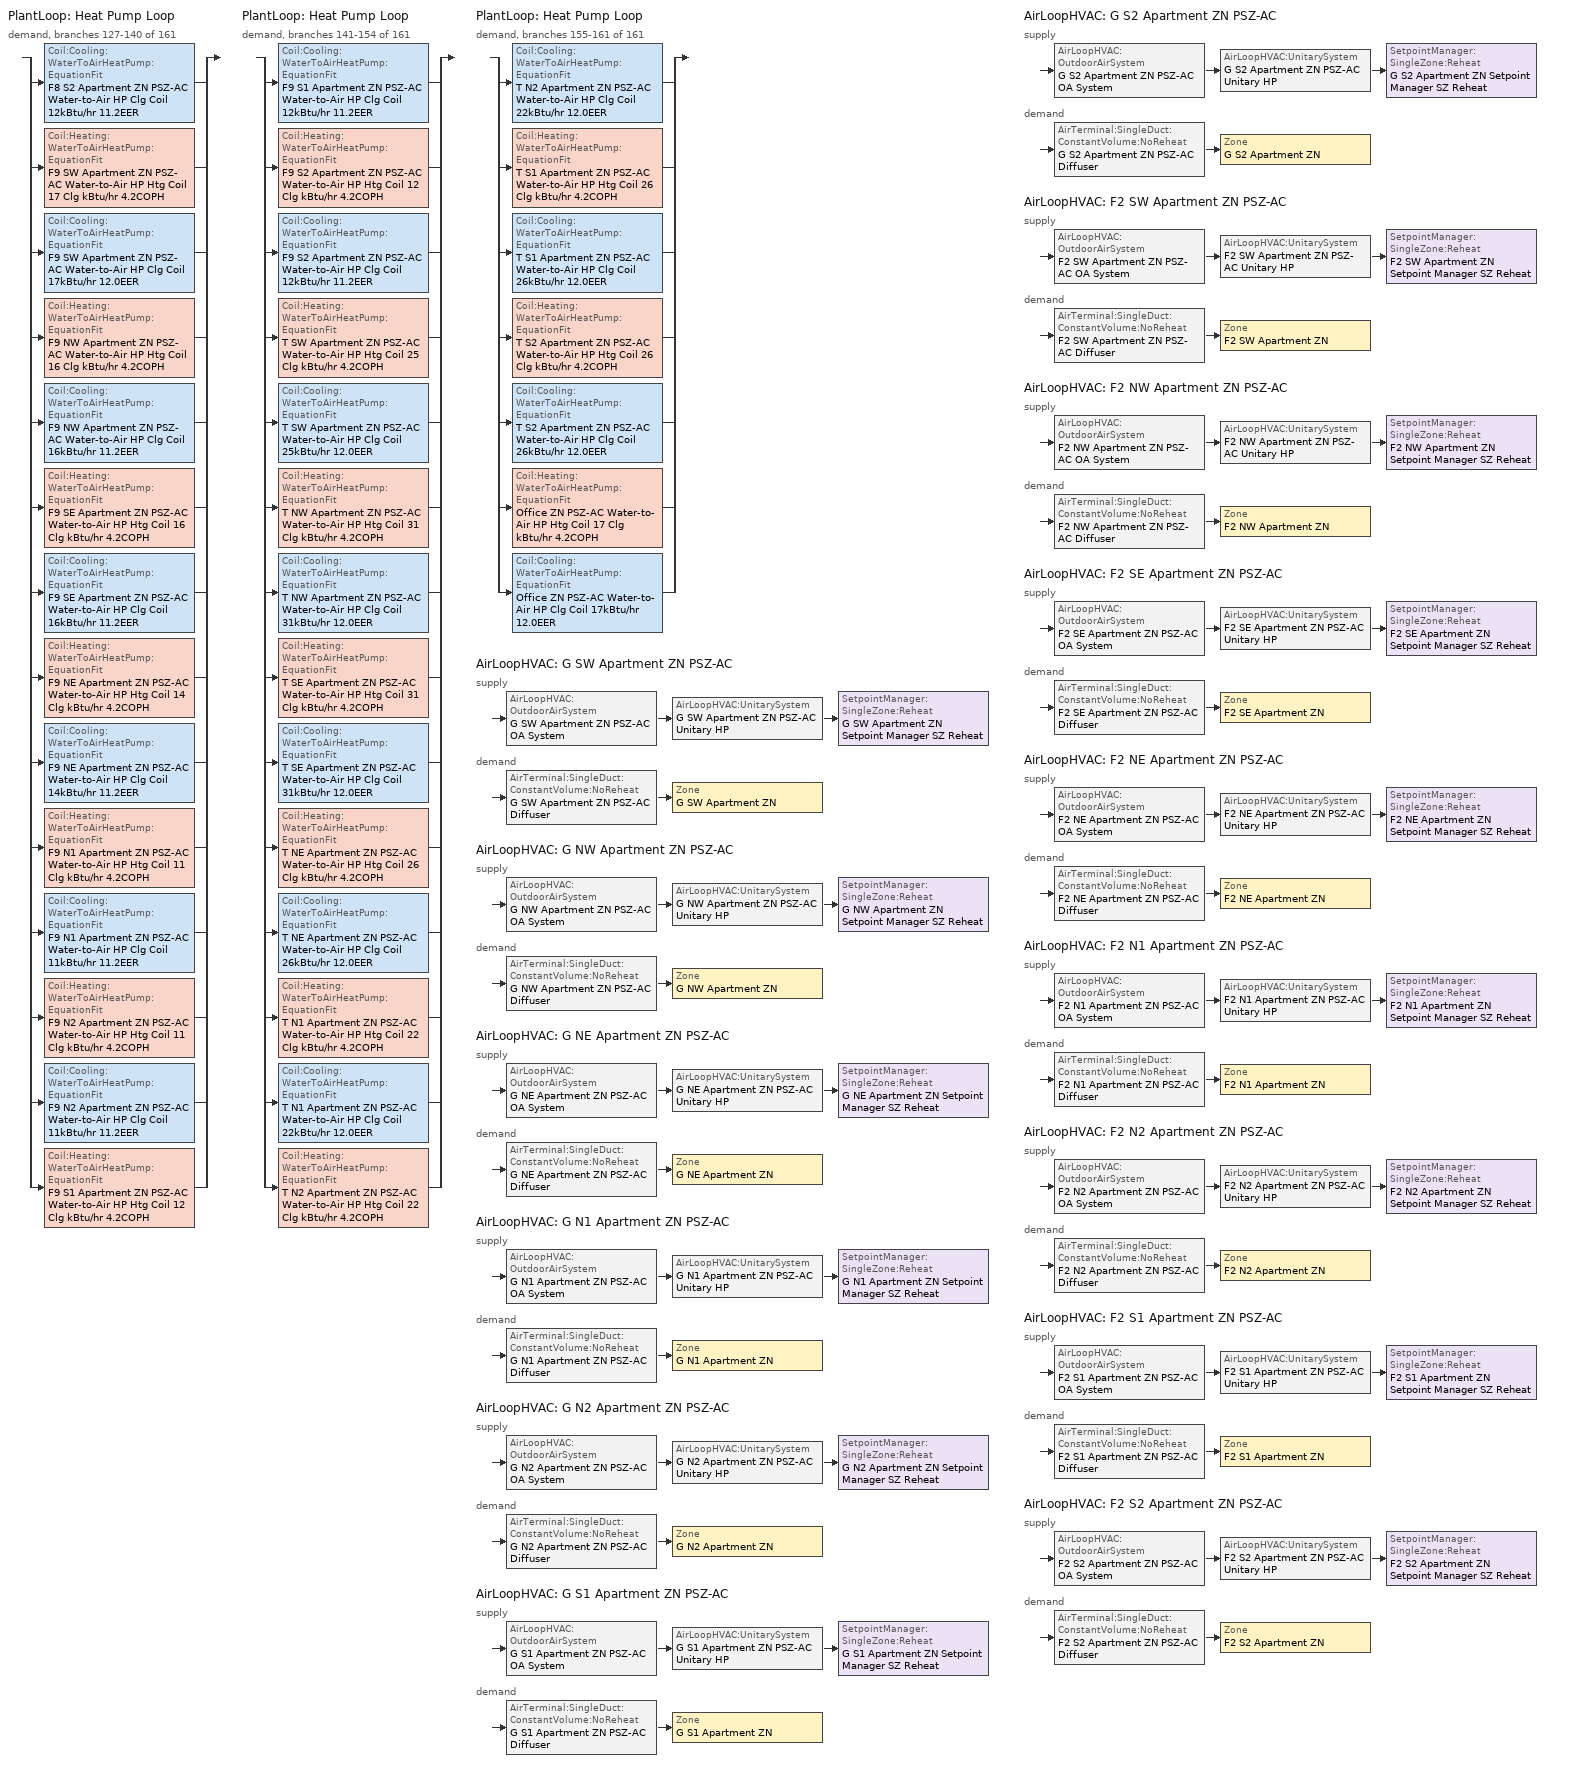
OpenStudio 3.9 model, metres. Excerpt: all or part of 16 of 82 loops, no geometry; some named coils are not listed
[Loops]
PlantLoop 'Heat Pump Loop'
 demand, branches 127-140 of 161: split
  | Coil:Cooling:WaterToAirHeatPump:EquationFit 'F8 S2 Apartment ZN PSZ-AC Water-to-Air HP Clg Coil 12kBtu/hr 11.2EER'
  | Coil:Heating:WaterToAirHeatPump:EquationFit 'F9 SW Apartment ZN PSZ-AC Water-to-Air HP Htg Coil 17 Clg kBtu/hr 4.2COPH'
  | Coil:Cooling:WaterToAirHeatPump:EquationFit 'F9 SW Apartment ZN PSZ-AC Water-to-Air HP Clg Coil 17kBtu/hr 12.0EER'
  | Coil:Heating:WaterToAirHeatPump:EquationFit 'F9 NW Apartment ZN PSZ-AC Water-to-Air HP Htg Coil 16 Clg kBtu/hr 4.2COPH'
  | Coil:Cooling:WaterToAirHeatPump:EquationFit 'F9 NW Apartment ZN PSZ-AC Water-to-Air HP Clg Coil 16kBtu/hr 11.2EER'
  | Coil:Heating:WaterToAirHeatPump:EquationFit 'F9 SE Apartment ZN PSZ-AC Water-to-Air HP Htg Coil 16 Clg kBtu/hr 4.2COPH'
  | Coil:Cooling:WaterToAirHeatPump:EquationFit 'F9 SE Apartment ZN PSZ-AC Water-to-Air HP Clg Coil 16kBtu/hr 11.2EER'
  | Coil:Heating:WaterToAirHeatPump:EquationFit 'F9 NE Apartment ZN PSZ-AC Water-to-Air HP Htg Coil 14 Clg kBtu/hr 4.2COPH'
  | Coil:Cooling:WaterToAirHeatPump:EquationFit 'F9 NE Apartment ZN PSZ-AC Water-to-Air HP Clg Coil 14kBtu/hr 11.2EER'
  | Coil:Heating:WaterToAirHeatPump:EquationFit 'F9 N1 Apartment ZN PSZ-AC Water-to-Air HP Htg Coil 11 Clg kBtu/hr 4.2COPH'
  | Coil:Cooling:WaterToAirHeatPump:EquationFit 'F9 N1 Apartment ZN PSZ-AC Water-to-Air HP Clg Coil 11kBtu/hr 11.2EER'
  | Coil:Heating:WaterToAirHeatPump:EquationFit 'F9 N2 Apartment ZN PSZ-AC Water-to-Air HP Htg Coil 11 Clg kBtu/hr 4.2COPH'
  | Coil:Cooling:WaterToAirHeatPump:EquationFit 'F9 N2 Apartment ZN PSZ-AC Water-to-Air HP Clg Coil 11kBtu/hr 11.2EER'
  | Coil:Heating:WaterToAirHeatPump:EquationFit 'F9 S1 Apartment ZN PSZ-AC Water-to-Air HP Htg Coil 12 Clg kBtu/hr 4.2COPH'
PlantLoop 'Heat Pump Loop'
 demand, branches 141-154 of 161: split
  | Coil:Cooling:WaterToAirHeatPump:EquationFit 'F9 S1 Apartment ZN PSZ-AC Water-to-Air HP Clg Coil 12kBtu/hr 11.2EER'
  | Coil:Heating:WaterToAirHeatPump:EquationFit 'F9 S2 Apartment ZN PSZ-AC Water-to-Air HP Htg Coil 12 Clg kBtu/hr 4.2COPH'
  | Coil:Cooling:WaterToAirHeatPump:EquationFit 'F9 S2 Apartment ZN PSZ-AC Water-to-Air HP Clg Coil 12kBtu/hr 11.2EER'
  | Coil:Heating:WaterToAirHeatPump:EquationFit 'T SW Apartment ZN PSZ-AC Water-to-Air HP Htg Coil 25 Clg kBtu/hr 4.2COPH'
  | Coil:Cooling:WaterToAirHeatPump:EquationFit 'T SW Apartment ZN PSZ-AC Water-to-Air HP Clg Coil 25kBtu/hr 12.0EER'
  | Coil:Heating:WaterToAirHeatPump:EquationFit 'T NW Apartment ZN PSZ-AC Water-to-Air HP Htg Coil 31 Clg kBtu/hr 4.2COPH'
  | Coil:Cooling:WaterToAirHeatPump:EquationFit 'T NW Apartment ZN PSZ-AC Water-to-Air HP Clg Coil 31kBtu/hr 12.0EER'
  | Coil:Heating:WaterToAirHeatPump:EquationFit 'T SE Apartment ZN PSZ-AC Water-to-Air HP Htg Coil 31 Clg kBtu/hr 4.2COPH'
  | Coil:Cooling:WaterToAirHeatPump:EquationFit 'T SE Apartment ZN PSZ-AC Water-to-Air HP Clg Coil 31kBtu/hr 12.0EER'
  | Coil:Heating:WaterToAirHeatPump:EquationFit 'T NE Apartment ZN PSZ-AC Water-to-Air HP Htg Coil 26 Clg kBtu/hr 4.2COPH'
  | Coil:Cooling:WaterToAirHeatPump:EquationFit 'T NE Apartment ZN PSZ-AC Water-to-Air HP Clg Coil 26kBtu/hr 12.0EER'
  | Coil:Heating:WaterToAirHeatPump:EquationFit 'T N1 Apartment ZN PSZ-AC Water-to-Air HP Htg Coil 22 Clg kBtu/hr 4.2COPH'
  | Coil:Cooling:WaterToAirHeatPump:EquationFit 'T N1 Apartment ZN PSZ-AC Water-to-Air HP Clg Coil 22kBtu/hr 12.0EER'
  | Coil:Heating:WaterToAirHeatPump:EquationFit 'T N2 Apartment ZN PSZ-AC Water-to-Air HP Htg Coil 22 Clg kBtu/hr 4.2COPH'
PlantLoop 'Heat Pump Loop'
 demand, branches 155-161 of 161: split
  | Coil:Cooling:WaterToAirHeatPump:EquationFit 'T N2 Apartment ZN PSZ-AC Water-to-Air HP Clg Coil 22kBtu/hr 12.0EER'
  | Coil:Heating:WaterToAirHeatPump:EquationFit 'T S1 Apartment ZN PSZ-AC Water-to-Air HP Htg Coil 26 Clg kBtu/hr 4.2COPH'
  | Coil:Cooling:WaterToAirHeatPump:EquationFit 'T S1 Apartment ZN PSZ-AC Water-to-Air HP Clg Coil 26kBtu/hr 12.0EER'
  | Coil:Heating:WaterToAirHeatPump:EquationFit 'T S2 Apartment ZN PSZ-AC Water-to-Air HP Htg Coil 26 Clg kBtu/hr 4.2COPH'
  | Coil:Cooling:WaterToAirHeatPump:EquationFit 'T S2 Apartment ZN PSZ-AC Water-to-Air HP Clg Coil 26kBtu/hr 12.0EER'
  | Coil:Heating:WaterToAirHeatPump:EquationFit 'Office ZN PSZ-AC Water-to-Air HP Htg Coil 17 Clg kBtu/hr 4.2COPH'
  | Coil:Cooling:WaterToAirHeatPump:EquationFit 'Office ZN PSZ-AC Water-to-Air HP Clg Coil 17kBtu/hr 12.0EER'
AirLoopHVAC 'G SW Apartment ZN PSZ-AC'
 supply: AirLoopHVAC:OutdoorAirSystem 'G SW Apartment ZN PSZ-AC OA System' > AirLoopHVAC:UnitarySystem 'G SW Apartment ZN PSZ-AC Unitary HP' > SetpointManager:SingleZone:Reheat 'G SW Apartment ZN Setpoint Manager SZ Reheat'
 demand: AirTerminal:SingleDuct:ConstantVolume:NoReheat 'G SW Apartment ZN PSZ-AC Diffuser' > Zone 'G SW Apartment ZN'
AirLoopHVAC 'G NW Apartment ZN PSZ-AC'
 supply: AirLoopHVAC:OutdoorAirSystem 'G NW Apartment ZN PSZ-AC OA System' > AirLoopHVAC:UnitarySystem 'G NW Apartment ZN PSZ-AC Unitary HP' > SetpointManager:SingleZone:Reheat 'G NW Apartment ZN Setpoint Manager SZ Reheat'
 demand: AirTerminal:SingleDuct:ConstantVolume:NoReheat 'G NW Apartment ZN PSZ-AC Diffuser' > Zone 'G NW Apartment ZN'
AirLoopHVAC 'G NE Apartment ZN PSZ-AC'
 supply: AirLoopHVAC:OutdoorAirSystem 'G NE Apartment ZN PSZ-AC OA System' > AirLoopHVAC:UnitarySystem 'G NE Apartment ZN PSZ-AC Unitary HP' > SetpointManager:SingleZone:Reheat 'G NE Apartment ZN Setpoint Manager SZ Reheat'
 demand: AirTerminal:SingleDuct:ConstantVolume:NoReheat 'G NE Apartment ZN PSZ-AC Diffuser' > Zone 'G NE Apartment ZN'
AirLoopHVAC 'G N1 Apartment ZN PSZ-AC'
 supply: AirLoopHVAC:OutdoorAirSystem 'G N1 Apartment ZN PSZ-AC OA System' > AirLoopHVAC:UnitarySystem 'G N1 Apartment ZN PSZ-AC Unitary HP' > SetpointManager:SingleZone:Reheat 'G N1 Apartment ZN Setpoint Manager SZ Reheat'
 demand: AirTerminal:SingleDuct:ConstantVolume:NoReheat 'G N1 Apartment ZN PSZ-AC Diffuser' > Zone 'G N1 Apartment ZN'
AirLoopHVAC 'G N2 Apartment ZN PSZ-AC'
 supply: AirLoopHVAC:OutdoorAirSystem 'G N2 Apartment ZN PSZ-AC OA System' > AirLoopHVAC:UnitarySystem 'G N2 Apartment ZN PSZ-AC Unitary HP' > SetpointManager:SingleZone:Reheat 'G N2 Apartment ZN Setpoint Manager SZ Reheat'
 demand: AirTerminal:SingleDuct:ConstantVolume:NoReheat 'G N2 Apartment ZN PSZ-AC Diffuser' > Zone 'G N2 Apartment ZN'
AirLoopHVAC 'G S1 Apartment ZN PSZ-AC'
 supply: AirLoopHVAC:OutdoorAirSystem 'G S1 Apartment ZN PSZ-AC OA System' > AirLoopHVAC:UnitarySystem 'G S1 Apartment ZN PSZ-AC Unitary HP' > SetpointManager:SingleZone:Reheat 'G S1 Apartment ZN Setpoint Manager SZ Reheat'
 demand: AirTerminal:SingleDuct:ConstantVolume:NoReheat 'G S1 Apartment ZN PSZ-AC Diffuser' > Zone 'G S1 Apartment ZN'
AirLoopHVAC 'G S2 Apartment ZN PSZ-AC'
 supply: AirLoopHVAC:OutdoorAirSystem 'G S2 Apartment ZN PSZ-AC OA System' > AirLoopHVAC:UnitarySystem 'G S2 Apartment ZN PSZ-AC Unitary HP' > SetpointManager:SingleZone:Reheat 'G S2 Apartment ZN Setpoint Manager SZ Reheat'
 demand: AirTerminal:SingleDuct:ConstantVolume:NoReheat 'G S2 Apartment ZN PSZ-AC Diffuser' > Zone 'G S2 Apartment ZN'
AirLoopHVAC 'F2 SW Apartment ZN PSZ-AC'
 supply: AirLoopHVAC:OutdoorAirSystem 'F2 SW Apartment ZN PSZ-AC OA System' > AirLoopHVAC:UnitarySystem 'F2 SW Apartment ZN PSZ-AC Unitary HP' > SetpointManager:SingleZone:Reheat 'F2 SW Apartment ZN Setpoint Manager SZ Reheat'
 demand: AirTerminal:SingleDuct:ConstantVolume:NoReheat 'F2 SW Apartment ZN PSZ-AC Diffuser' > Zone 'F2 SW Apartment ZN'
AirLoopHVAC 'F2 NW Apartment ZN PSZ-AC'
 supply: AirLoopHVAC:OutdoorAirSystem 'F2 NW Apartment ZN PSZ-AC OA System' > AirLoopHVAC:UnitarySystem 'F2 NW Apartment ZN PSZ-AC Unitary HP' > SetpointManager:SingleZone:Reheat 'F2 NW Apartment ZN Setpoint Manager SZ Reheat'
 demand: AirTerminal:SingleDuct:ConstantVolume:NoReheat 'F2 NW Apartment ZN PSZ-AC Diffuser' > Zone 'F2 NW Apartment ZN'
AirLoopHVAC 'F2 SE Apartment ZN PSZ-AC'
 supply: AirLoopHVAC:OutdoorAirSystem 'F2 SE Apartment ZN PSZ-AC OA System' > AirLoopHVAC:UnitarySystem 'F2 SE Apartment ZN PSZ-AC Unitary HP' > SetpointManager:SingleZone:Reheat 'F2 SE Apartment ZN Setpoint Manager SZ Reheat'
 demand: AirTerminal:SingleDuct:ConstantVolume:NoReheat 'F2 SE Apartment ZN PSZ-AC Diffuser' > Zone 'F2 SE Apartment ZN'
AirLoopHVAC 'F2 NE Apartment ZN PSZ-AC'
 supply: AirLoopHVAC:OutdoorAirSystem 'F2 NE Apartment ZN PSZ-AC OA System' > AirLoopHVAC:UnitarySystem 'F2 NE Apartment ZN PSZ-AC Unitary HP' > SetpointManager:SingleZone:Reheat 'F2 NE Apartment ZN Setpoint Manager SZ Reheat'
 demand: AirTerminal:SingleDuct:ConstantVolume:NoReheat 'F2 NE Apartment ZN PSZ-AC Diffuser' > Zone 'F2 NE Apartment ZN'
AirLoopHVAC 'F2 N1 Apartment ZN PSZ-AC'
 supply: AirLoopHVAC:OutdoorAirSystem 'F2 N1 Apartment ZN PSZ-AC OA System' > AirLoopHVAC:UnitarySystem 'F2 N1 Apartment ZN PSZ-AC Unitary HP' > SetpointManager:SingleZone:Reheat 'F2 N1 Apartment ZN Setpoint Manager SZ Reheat'
 demand: AirTerminal:SingleDuct:ConstantVolume:NoReheat 'F2 N1 Apartment ZN PSZ-AC Diffuser' > Zone 'F2 N1 Apartment ZN'
AirLoopHVAC 'F2 N2 Apartment ZN PSZ-AC'
 supply: AirLoopHVAC:OutdoorAirSystem 'F2 N2 Apartment ZN PSZ-AC OA System' > AirLoopHVAC:UnitarySystem 'F2 N2 Apartment ZN PSZ-AC Unitary HP' > SetpointManager:SingleZone:Reheat 'F2 N2 Apartment ZN Setpoint Manager SZ Reheat'
 demand: AirTerminal:SingleDuct:ConstantVolume:NoReheat 'F2 N2 Apartment ZN PSZ-AC Diffuser' > Zone 'F2 N2 Apartment ZN'
AirLoopHVAC 'F2 S1 Apartment ZN PSZ-AC'
 supply: AirLoopHVAC:OutdoorAirSystem 'F2 S1 Apartment ZN PSZ-AC OA System' > AirLoopHVAC:UnitarySystem 'F2 S1 Apartment ZN PSZ-AC Unitary HP' > SetpointManager:SingleZone:Reheat 'F2 S1 Apartment ZN Setpoint Manager SZ Reheat'
 demand: AirTerminal:SingleDuct:ConstantVolume:NoReheat 'F2 S1 Apartment ZN PSZ-AC Diffuser' > Zone 'F2 S1 Apartment ZN'
AirLoopHVAC 'F2 S2 Apartment ZN PSZ-AC'
 supply: AirLoopHVAC:OutdoorAirSystem 'F2 S2 Apartment ZN PSZ-AC OA System' > AirLoopHVAC:UnitarySystem 'F2 S2 Apartment ZN PSZ-AC Unitary HP' > SetpointManager:SingleZone:Reheat 'F2 S2 Apartment ZN Setpoint Manager SZ Reheat'
 demand: AirTerminal:SingleDuct:ConstantVolume:NoReheat 'F2 S2 Apartment ZN PSZ-AC Diffuser' > Zone 'F2 S2 Apartment ZN'
[Sizing:Zone] Zone Cooling Design Supply Air Temperature Input Method=SupplyAirTemperature; Zone Cooling Design Supply Air Temperature {C}=12.7778; Zone Cooling Design Supply Air Temperature Difference {deltaC}=11.11; Zone Heating Design Supply Air Temperature Input Method=SupplyAirTemperature; Zone Heating Design Supply Air Temperature {C}=50; Zone Heating Design Supply Air Temperature Difference {deltaC}=11.11; Zone Cooling Design Supply Air Humidity Ratio {kg-H2O/kg-air}=0.0085; Zone Heating Design Supply Air Humidity Ratio {kg-H2O/kg-air}=0.008; Cooling Design Air Flow Method=DesignDay; Heating Design Air Flow Method=DesignDay; Heating Maximum Air Flow Fraction=1; Account for Dedicated Outdoor Air System=No; Dedicated Outdoor Air System Control Strategy=NeutralSupplyAir; Dedicated Outdoor Air Low Setpoint Temperature for Design {C}=autosize; Dedicated Outdoor Air High Setpoint Temperature for Design {C}=autosize; Zone Load Sizing Method=Sensible Load Only No Latent Load; Zone Latent Cooling Design Supply Air Humidity Ratio Input Method=HumidityRatioDifference; Zone Cooling Design Supply Air Humidity Ratio Difference {kgWater/kgDryAir}=0.005; Zone Latent Heating Design Supply Air Humidity Ratio Input Method=HumidityRatioDifference; Zone Humidification Design Supply Air Humidity Ratio Difference {kgWater/kgDryAir}=0.005; Sizing Option=Coincident
F2 N1 Apartment ZN; F2 N2 Apartment ZN; F2 NE Apartment ZN; F2 NW Apartment ZN; F2 S1 Apartment ZN; F2 S2 Apartment ZN; F2 SE Apartment ZN; F2 SW Apartment ZN; G N1 Apartment ZN; G N2 Apartment ZN; G NE Apartment ZN; G NW Apartment ZN; G S1 Apartment ZN; G S2 Apartment ZN; G SW Apartment ZN
[Zone equipment]
F2 N1 Apartment ZN: F2 N1 Apartment ZN PSZ-AC Diffuser, F2 N1 Apartment ZN Unit Ventilator
F2 N2 Apartment ZN: F2 N2 Apartment ZN PSZ-AC Diffuser, F2 N2 Apartment ZN Unit Ventilator
F2 NE Apartment ZN: F2 NE Apartment ZN PSZ-AC Diffuser, F2 NE Apartment ZN Unit Ventilator
F2 NW Apartment ZN: F2 NW Apartment ZN PSZ-AC Diffuser, F2 NW Apartment ZN Unit Ventilator
F2 S1 Apartment ZN: F2 S1 Apartment ZN PSZ-AC Diffuser, F2 S1 Apartment ZN Unit Ventilator
F2 S2 Apartment ZN: F2 S2 Apartment ZN PSZ-AC Diffuser, F2 S2 Apartment ZN Unit Ventilator
F2 SE Apartment ZN: F2 SE Apartment ZN PSZ-AC Diffuser, F2 SE Apartment ZN Unit Ventilator
F2 SW Apartment ZN: F2 SW Apartment ZN PSZ-AC Diffuser, F2 SW Apartment ZN Unit Ventilator
G N1 Apartment ZN: G N1 Apartment ZN PSZ-AC Diffuser, G N1 Apartment ZN Unit Ventilator
G N2 Apartment ZN: G N2 Apartment ZN PSZ-AC Diffuser, G N2 Apartment ZN Unit Ventilator
G NE Apartment ZN: G NE Apartment ZN PSZ-AC Diffuser, G NE Apartment ZN Unit Ventilator
G NW Apartment ZN: G NW Apartment ZN PSZ-AC Diffuser, G NW Apartment ZN Unit Ventilator
G S1 Apartment ZN: G S1 Apartment ZN PSZ-AC Diffuser, G S1 Apartment ZN Unit Ventilator
G S2 Apartment ZN: G S2 Apartment ZN PSZ-AC Diffuser, G S2 Apartment ZN Unit Ventilator
G SW Apartment ZN: G SW Apartment ZN PSZ-AC Diffuser, G SW Apartment ZN Unit Ventilator
[AirLoopHVAC] Availability Schedule=Always On; Design Supply Air Flow Rate {m3/s}=autosize; Design Return Air Flow Fraction of Supply Air Flow=1
G SW Apartment ZN PSZ-AC; G NW Apartment ZN PSZ-AC; G NE Apartment ZN PSZ-AC; G N1 Apartment ZN PSZ-AC; G N2 Apartment ZN PSZ-AC; G S1 Apartment ZN PSZ-AC; G S2 Apartment ZN PSZ-AC; F2 SW Apartment ZN PSZ-AC; F2 NW Apartment ZN PSZ-AC; F2 SE Apartment ZN PSZ-AC; F2 NE Apartment ZN PSZ-AC; F2 N1 Apartment ZN PSZ-AC; F2 N2 Apartment ZN PSZ-AC; F2 S1 Apartment ZN PSZ-AC; F2 S2 Apartment ZN PSZ-AC
[Sizing:System] Type of Load to Size On=Sensible; Design Outdoor Air Flow Rate {m3/s}=Autosize; Central Heating Maximum System Air Flow Ratio=1; Preheat Design Temperature {C}=7.22222; Preheat Design Humidity Ratio {kg-H2O/kg-Air}=0.008; Precool Design Temperature {C}=12.7778; Precool Design Humidity Ratio {kg-H2O/kg-Air}=0.008; Central Cooling Design Supply Air Temperature {C}=12.7778; Central Heating Design Supply Air Temperature {C}=50; Sizing Option=Coincident; 100% Outdoor Air in Cooling=No; 100% Outdoor Air in Heating=No; Central Cooling Design Supply Air Humidity Ratio {kg-H2O/kg-Air}=0.0085; Central Heating Design Supply Air Humidity Ratio {kg-H2O/kg-Air}=0.008; Cooling Design Air Flow Method=DesignDay; Heating Design Air Flow Method=DesignDay; System Outdoor Air Method=ZoneSum; Zone Maximum Outdoor Air Fraction=1; Cooling Supply Air Flow Rate Per Floor Area {m3/s-m2}=0.00996765; Cooling Fraction of Autosized Cooling Supply Air Flow Rate=1; Cooling Supply Air Flow Rate Per Unit Cooling Capacity {m3/s-W}=3.94755e-05; Heating Supply Air Flow Rate Per Floor Area {m3/s-m2}=0.00996765; Heating Fraction of Autosized Heating Supply Air Flow Rate=1; Heating Fraction of Autosized Cooling Supply Air Flow Rate=1; Heating Supply Air Flow Rate Per Unit Heating Capacity {m3/s-W}=3.15882e-05; Cooling Design Capacity Method=CoolingDesignCapacity; Cooling Design Capacity {W}=autosize; Cooling Design Capacity Per Floor Area {W/m2}=234.7; Fraction of Autosized Cooling Design Capacity=1; Heating Design Capacity Method=HeatingDesignCapacity; Heating Design Capacity {W}=autosize; Heating Design Capacity Per Floor Area {W/m2}=157; Fraction of Autosized Heating Design Capacity=1; Central Cooling Capacity Control Method=OnOff; Occupant Diversity=autosize
G SW Apartment ZN PSZ-AC; G NW Apartment ZN PSZ-AC; G NE Apartment ZN PSZ-AC; G N1 Apartment ZN PSZ-AC; G N2 Apartment ZN PSZ-AC; G S1 Apartment ZN PSZ-AC; G S2 Apartment ZN PSZ-AC; F2 SW Apartment ZN PSZ-AC; F2 NW Apartment ZN PSZ-AC; F2 SE Apartment ZN PSZ-AC; F2 NE Apartment ZN PSZ-AC; F2 N1 Apartment ZN PSZ-AC; F2 N2 Apartment ZN PSZ-AC; F2 S1 Apartment ZN PSZ-AC; F2 S2 Apartment ZN PSZ-AC
[SetpointManager:SingleZone:Reheat] Minimum Supply Air Temperature {C}=12.7778; Maximum Supply Air Temperature {C}=50
Name | Control Zone | Setpoint Node or NodeList
G SW Apartment ZN Setpoint Manager SZ Reheat | G SW Apartment ZN | G SW Apartment ZN PSZ-AC Supply Outlet Node
G NW Apartment ZN Setpoint Manager SZ Reheat | G NW Apartment ZN | G NW Apartment ZN PSZ-AC Supply Outlet Node
G NE Apartment ZN Setpoint Manager SZ Reheat | G NE Apartment ZN | G NE Apartment ZN PSZ-AC Supply Outlet Node
G N1 Apartment ZN Setpoint Manager SZ Reheat | G N1 Apartment ZN | G N1 Apartment ZN PSZ-AC Supply Outlet Node
G N2 Apartment ZN Setpoint Manager SZ Reheat | G N2 Apartment ZN | G N2 Apartment ZN PSZ-AC Supply Outlet Node
G S1 Apartment ZN Setpoint Manager SZ Reheat | G S1 Apartment ZN | G S1 Apartment ZN PSZ-AC Supply Outlet Node
G S2 Apartment ZN Setpoint Manager SZ Reheat | G S2 Apartment ZN | G S2 Apartment ZN PSZ-AC Supply Outlet Node
F2 SW Apartment ZN Setpoint Manager SZ Reheat | F2 SW Apartment ZN | F2 SW Apartment ZN PSZ-AC Supply Outlet Node
F2 NW Apartment ZN Setpoint Manager SZ Reheat | F2 NW Apartment ZN | F2 NW Apartment ZN PSZ-AC Supply Outlet Node
F2 SE Apartment ZN Setpoint Manager SZ Reheat | F2 SE Apartment ZN | F2 SE Apartment ZN PSZ-AC Supply Outlet Node
F2 NE Apartment ZN Setpoint Manager SZ Reheat | F2 NE Apartment ZN | F2 NE Apartment ZN PSZ-AC Supply Outlet Node
F2 N1 Apartment ZN Setpoint Manager SZ Reheat | F2 N1 Apartment ZN | F2 N1 Apartment ZN PSZ-AC Supply Outlet Node
F2 N2 Apartment ZN Setpoint Manager SZ Reheat | F2 N2 Apartment ZN | F2 N2 Apartment ZN PSZ-AC Supply Outlet Node
F2 S1 Apartment ZN Setpoint Manager SZ Reheat | F2 S1 Apartment ZN | F2 S1 Apartment ZN PSZ-AC Supply Outlet Node
F2 S2 Apartment ZN Setpoint Manager SZ Reheat | F2 S2 Apartment ZN | F2 S2 Apartment ZN PSZ-AC Supply Outlet Node
[Coil:Heating:WaterToAirHeatPump:EquationFit] Rated Heating Coefficient of Performance {W/W}=4.2; Rated Entering Water Temperature {C}=20; Rated Entering Air Dry-Bulb Temperature {C}=20; Ratio of Rated Heating Capacity to Rated Cooling Capacity=1; Heating Capacity Curve=Water to Air Heat Pump Heating Capacity Curve; Heating Power Consumption Curve=Water to Air Heat Pump Heating Power Consumption Curve; Part Load Fraction Correlation Curve=Water to Air Heat Pump Part Load Fraction Correlation Curve
F9 SW Apartment ZN PSZ-AC Water-to-Air HP Htg Coil 17 Clg kBtu/hr 4.2COPH; F9 NW Apartment ZN PSZ-AC Water-to-Air HP Htg Coil 16 Clg kBtu/hr 4.2COPH; F9 SE Apartment ZN PSZ-AC Water-to-Air HP Htg Coil 16 Clg kBtu/hr 4.2COPH; F9 NE Apartment ZN PSZ-AC Water-to-Air HP Htg Coil 14 Clg kBtu/hr 4.2COPH; F9 N1 Apartment ZN PSZ-AC Water-to-Air HP Htg Coil 11 Clg kBtu/hr 4.2COPH; F9 N2 Apartment ZN PSZ-AC Water-to-Air HP Htg Coil 11 Clg kBtu/hr 4.2COPH; F9 S1 Apartment ZN PSZ-AC Water-to-Air HP Htg Coil 12 Clg kBtu/hr 4.2COPH; F9 S2 Apartment ZN PSZ-AC Water-to-Air HP Htg Coil 12 Clg kBtu/hr 4.2COPH; T SW Apartment ZN PSZ-AC Water-to-Air HP Htg Coil 25 Clg kBtu/hr 4.2COPH; T NW Apartment ZN PSZ-AC Water-to-Air HP Htg Coil 31 Clg kBtu/hr 4.2COPH; T SE Apartment ZN PSZ-AC Water-to-Air HP Htg Coil 31 Clg kBtu/hr 4.2COPH; T NE Apartment ZN PSZ-AC Water-to-Air HP Htg Coil 26 Clg kBtu/hr 4.2COPH; T N1 Apartment ZN PSZ-AC Water-to-Air HP Htg Coil 22 Clg kBtu/hr 4.2COPH; T N2 Apartment ZN PSZ-AC Water-to-Air HP Htg Coil 22 Clg kBtu/hr 4.2COPH; T S1 Apartment ZN PSZ-AC Water-to-Air HP Htg Coil 26 Clg kBtu/hr 4.2COPH; T S2 Apartment ZN PSZ-AC Water-to-Air HP Htg Coil 26 Clg kBtu/hr 4.2COPH; Office ZN PSZ-AC Water-to-Air HP Htg Coil 17 Clg kBtu/hr 4.2COPH
[Coil:Heating:Electric] Availability Schedule=Always On Discrete; Efficiency=1
G SW Apartment ZN PSZ-AC Electric Backup Htg Coil; G NW Apartment ZN PSZ-AC Electric Backup Htg Coil; G NE Apartment ZN PSZ-AC Electric Backup Htg Coil; G N1 Apartment ZN PSZ-AC Electric Backup Htg Coil; G N2 Apartment ZN PSZ-AC Electric Backup Htg Coil; G S1 Apartment ZN PSZ-AC Electric Backup Htg Coil; G S2 Apartment ZN PSZ-AC Electric Backup Htg Coil; F2 SW Apartment ZN PSZ-AC Electric Backup Htg Coil; F2 NW Apartment ZN PSZ-AC Electric Backup Htg Coil; F2 SE Apartment ZN PSZ-AC Electric Backup Htg Coil; F2 NE Apartment ZN PSZ-AC Electric Backup Htg Coil; F2 N1 Apartment ZN PSZ-AC Electric Backup Htg Coil; F2 N2 Apartment ZN PSZ-AC Electric Backup Htg Coil; F2 S1 Apartment ZN PSZ-AC Electric Backup Htg Coil; F2 S2 Apartment ZN PSZ-AC Electric Backup Htg Coil
[Coil:Cooling:WaterToAirHeatPump:EquationFit] Rated Entering Water Temperature {C}=30; Rated Entering Air Dry-Bulb Temperature {C}=27; Rated Entering Air Wet-Bulb Temperature {C}=19; Total Cooling Capacity Curve=Water to Air Heat Pump Total Cooling Capacity Curve; Sensible Cooling Capacity Curve=Water to Air Heat Pump Sensible Cooling Capacity Curve; Cooling Power Consumption Curve=Water to Air Heat Pump Cooling Power Consumption Curve; Part Load Fraction Correlation Curve=Water to Air Heat Pump Part Load Fraction Correlation Curve; Maximum Cycling Rate {cycles/hr}=2.5; Latent Capacity Time Constant {s}=60; Fan Delay Time {s}=60
Name | Rated Cooling Coefficient of Performance {W/W}
F8 S2 Apartment ZN PSZ-AC Water-to-Air HP Clg Coil 12kBtu/hr 11.2EER; F9 NW Apartment ZN PSZ-AC Water-to-Air HP Clg Coil 16kBtu/hr 11.2EER; F9 SE Apartment ZN PSZ-AC Water-to-Air HP Clg Coil 16kBtu/hr 11.2EER; F9 NE Apartment ZN PSZ-AC Water-to-Air HP Clg Coil 14kBtu/hr 11.2EER; F9 N1 Apartment ZN PSZ-AC Water-to-Air HP Clg Coil 11kBtu/hr 11.2EER; F9 N2 Apartment ZN PSZ-AC Water-to-Air HP Clg Coil 11kBtu/hr 11.2EER; F9 S1 Apartment ZN PSZ-AC Water-to-Air HP Clg Coil 12kBtu/hr 11.2EER; F9 S2 Apartment ZN PSZ-AC Water-to-Air HP Clg Coil 12kBtu/hr 11.2EER | 3.86636
F9 SW Apartment ZN PSZ-AC Water-to-Air HP Clg Coil 17kBtu/hr 12.0EER; T SW Apartment ZN PSZ-AC Water-to-Air HP Clg Coil 25kBtu/hr 12.0EER; T NW Apartment ZN PSZ-AC Water-to-Air HP Clg Coil 31kBtu/hr 12.0EER; T SE Apartment ZN PSZ-AC Water-to-Air HP Clg Coil 31kBtu/hr 12.0EER; T NE Apartment ZN PSZ-AC Water-to-Air HP Clg Coil 26kBtu/hr 12.0EER; T N1 Apartment ZN PSZ-AC Water-to-Air HP Clg Coil 22kBtu/hr 12.0EER; T N2 Apartment ZN PSZ-AC Water-to-Air HP Clg Coil 22kBtu/hr 12.0EER; T S1 Apartment ZN PSZ-AC Water-to-Air HP Clg Coil 26kBtu/hr 12.0EER; T S2 Apartment ZN PSZ-AC Water-to-Air HP Clg Coil 26kBtu/hr 12.0EER; Office ZN PSZ-AC Water-to-Air HP Clg Coil 17kBtu/hr 12.0EER | 4.13279
[Fan:OnOff] Availability Schedule=Always On Discrete; Fan Total Efficiency=0.53625; Maximum Flow Rate {m3/s}=autosize; Motor Efficiency=0.825; Motor In Airstream Fraction=1
Name | Pressure Rise {Pa} | Fan Power Ratio Function of Speed Ratio Curve | Fan Efficiency Ratio Function of Speed Ratio Curve
G SW Apartment ZN PSZ-AC Fan | 622.722 | Fan On Off Power Curve | Fan On Off Efficiency Curve
G NW Apartment ZN PSZ-AC Fan | 622.722 | Fan On Off Power Curve 1 | Fan On Off Efficiency Curve 1
G NE Apartment ZN PSZ-AC Fan | 622.722 | Fan On Off Power Curve 2 | Fan On Off Efficiency Curve 2
G N1 Apartment ZN PSZ-AC Fan | 622.722 | Fan On Off Power Curve 3 | Fan On Off Efficiency Curve 3
G N2 Apartment ZN PSZ-AC Fan | 622.722 | Fan On Off Power Curve 4 | Fan On Off Efficiency Curve 4
G S1 Apartment ZN PSZ-AC Fan | 622.722 | Fan On Off Power Curve 5 | Fan On Off Efficiency Curve 5
G S2 Apartment ZN PSZ-AC Fan | 622.722 | Fan On Off Power Curve 6 | Fan On Off Efficiency Curve 6
F2 SW Apartment ZN PSZ-AC Fan | 622.722 | Fan On Off Power Curve 7 | Fan On Off Efficiency Curve 7
F2 NW Apartment ZN PSZ-AC Fan | 622.722 | Fan On Off Power Curve 8 | Fan On Off Efficiency Curve 8
F2 SE Apartment ZN PSZ-AC Fan | 622.722 | Fan On Off Power Curve 9 | Fan On Off Efficiency Curve 9
F2 NE Apartment ZN PSZ-AC Fan | 622.722 | Fan On Off Power Curve 10 | Fan On Off Efficiency Curve 10
F2 N1 Apartment ZN PSZ-AC Fan | 622.722 | Fan On Off Power Curve 11 | Fan On Off Efficiency Curve 11
F2 N2 Apartment ZN PSZ-AC Fan | 622.722 | Fan On Off Power Curve 12 | Fan On Off Efficiency Curve 12
F2 S1 Apartment ZN PSZ-AC Fan | 622.722 | Fan On Off Power Curve 13 | Fan On Off Efficiency Curve 13
F2 S2 Apartment ZN PSZ-AC Fan | 622.722 | Fan On Off Power Curve 14 | Fan On Off Efficiency Curve 14
G NW Apartment ZN Ventilator Supply Fan | 233.6875 | Fan On Off Power Curve 100 | Fan On Off Efficiency Curve 100
F2 S1 Apartment ZN Ventilator Supply Fan | 233.6875 | Fan On Off Power Curve 107 | Fan On Off Efficiency Curve 107
G NE Apartment ZN Ventilator Supply Fan | 233.6875 | Fan On Off Power Curve 109 | Fan On Off Efficiency Curve 109
G N1 Apartment ZN Ventilator Supply Fan | 233.6875 | Fan On Off Power Curve 110 | Fan On Off Efficiency Curve 110
F2 N2 Apartment ZN Ventilator Supply Fan | 233.6875 | Fan On Off Power Curve 111 | Fan On Off Efficiency Curve 111
F2 SE Apartment ZN Ventilator Supply Fan | 233.6875 | Fan On Off Power Curve 112 | Fan On Off Efficiency Curve 112
G SW Apartment ZN Ventilator Supply Fan | 233.6875 | Fan On Off Power Curve 113 | Fan On Off Efficiency Curve 113
G N2 Apartment ZN Ventilator Supply Fan | 233.6875 | Fan On Off Power Curve 116 | Fan On Off Efficiency Curve 116
G S1 Apartment ZN Ventilator Supply Fan | 233.6875 | Fan On Off Power Curve 119 | Fan On Off Efficiency Curve 119
F2 SW Apartment ZN Ventilator Supply Fan | 233.6875 | Fan On Off Power Curve 120 | Fan On Off Efficiency Curve 120
F2 N1 Apartment ZN Ventilator Supply Fan | 233.6875 | Fan On Off Power Curve 126 | Fan On Off Efficiency Curve 126
F2 NE Apartment ZN Ventilator Supply Fan | 233.6875 | Fan On Off Power Curve 127 | Fan On Off Efficiency Curve 127
F2 NW Apartment ZN Ventilator Supply Fan | 233.6875 | Fan On Off Power Curve 143 | Fan On Off Efficiency Curve 143
G S2 Apartment ZN Ventilator Supply Fan | 233.6875 | Fan On Off Power Curve 146 | Fan On Off Efficiency Curve 146
F2 S2 Apartment ZN Ventilator Supply Fan | 233.6875 | Fan On Off Power Curve 154 | Fan On Off Efficiency Curve 154
[AirLoopHVAC:UnitarySystem] Control Type=Load; Dehumidification Control Type=None; Availability Schedule=Always On; Fan Placement=BlowThrough; Supply Air Fan Operating Mode Schedule=Always Off Discrete; DX Heating Coil Sizing Ratio=1; Use DOAS DX Cooling Coil=No; DOAS DX Cooling Coil Leaving Minimum Air Temperature {C}=2; Latent Load Control=SensibleOnlyLoadControl; Supply Air Flow Rate Method During Cooling Operation=SupplyAirFlowRate; Supply Air Flow Rate During Cooling Operation {m3/s}=Autosize; Supply Air Flow Rate Method During Heating Operation=SupplyAirFlowRate; Supply Air Flow Rate During Heating Operation {m3/s}=Autosize; Supply Air Flow Rate Method When No Cooling or Heating is Required=SupplyAirFlowRate; Supply Air Flow Rate When No Cooling or Heating is Required {m3/s}=Autosize; No Load Supply Air Flow Rate Control Set To Low Speed=Yes; Maximum Supply Air Temperature {C}=50; Maximum Outdoor Dry-Bulb Temperature for Supplemental Heater Operation {C}=4.44444; Ancilliary On-Cycle Electric Power {W}=0; Ancilliary Off-Cycle Electric Power {W}=0
Name | Controlling Zone or Thermostat Location | Supply Fan | Heating Coil | Cooling Coil | Supplemental Heating Coil
G SW Apartment ZN PSZ-AC Unitary HP | G SW Apartment ZN | G SW Apartment ZN PSZ-AC Fan | G SW Apartment ZN PSZ-AC Water-to-Air HP Htg Coil 14 Clg kBtu/hr 4.2COPH | G SW Apartment ZN PSZ-AC Water-to-Air HP Clg Coil 14kBtu/hr 11.2EER | G SW Apartment ZN PSZ-AC Electric Backup Htg Coil
G NW Apartment ZN PSZ-AC Unitary HP | G NW Apartment ZN | G NW Apartment ZN PSZ-AC Fan | G NW Apartment ZN PSZ-AC Water-to-Air HP Htg Coil 13 Clg kBtu/hr 4.2COPH | G NW Apartment ZN PSZ-AC Water-to-Air HP Clg Coil 13kBtu/hr 11.2EER | G NW Apartment ZN PSZ-AC Electric Backup Htg Coil
G NE Apartment ZN PSZ-AC Unitary HP | G NE Apartment ZN | G NE Apartment ZN PSZ-AC Fan | G NE Apartment ZN PSZ-AC Water-to-Air HP Htg Coil 15 Clg kBtu/hr 4.2COPH | G NE Apartment ZN PSZ-AC Water-to-Air HP Clg Coil 15kBtu/hr 11.2EER | G NE Apartment ZN PSZ-AC Electric Backup Htg Coil
G N1 Apartment ZN PSZ-AC Unitary HP | G N1 Apartment ZN | G N1 Apartment ZN PSZ-AC Fan | G N1 Apartment ZN PSZ-AC Water-to-Air HP Htg Coil 12 Clg kBtu/hr 4.2COPH | G N1 Apartment ZN PSZ-AC Water-to-Air HP Clg Coil 12kBtu/hr 11.2EER | G N1 Apartment ZN PSZ-AC Electric Backup Htg Coil
G N2 Apartment ZN PSZ-AC Unitary HP | G N2 Apartment ZN | G N2 Apartment ZN PSZ-AC Fan | G N2 Apartment ZN PSZ-AC Water-to-Air HP Htg Coil 12 Clg kBtu/hr 4.2COPH | G N2 Apartment ZN PSZ-AC Water-to-Air HP Clg Coil 12kBtu/hr 11.2EER | G N2 Apartment ZN PSZ-AC Electric Backup Htg Coil
G S1 Apartment ZN PSZ-AC Unitary HP | G S1 Apartment ZN | G S1 Apartment ZN PSZ-AC Fan | G S1 Apartment ZN PSZ-AC Water-to-Air HP Htg Coil 10 Clg kBtu/hr 4.2COPH | G S1 Apartment ZN PSZ-AC Water-to-Air HP Clg Coil 10kBtu/hr 11.2EER | G S1 Apartment ZN PSZ-AC Electric Backup Htg Coil
G S2 Apartment ZN PSZ-AC Unitary HP | G S2 Apartment ZN | G S2 Apartment ZN PSZ-AC Fan | G S2 Apartment ZN PSZ-AC Water-to-Air HP Htg Coil 10 Clg kBtu/hr 4.2COPH | G S2 Apartment ZN PSZ-AC Water-to-Air HP Clg Coil 10kBtu/hr 11.2EER | G S2 Apartment ZN PSZ-AC Electric Backup Htg Coil
F2 SW Apartment ZN PSZ-AC Unitary HP | F2 SW Apartment ZN | F2 SW Apartment ZN PSZ-AC Fan | F2 SW Apartment ZN PSZ-AC Water-to-Air HP Htg Coil 16 Clg kBtu/hr 4.2COPH | F2 SW Apartment ZN PSZ-AC Water-to-Air HP Clg Coil 16kBtu/hr 11.2EER | F2 SW Apartment ZN PSZ-AC Electric Backup Htg Coil
F2 NW Apartment ZN PSZ-AC Unitary HP | F2 NW Apartment ZN | F2 NW Apartment ZN PSZ-AC Fan | F2 NW Apartment ZN PSZ-AC Water-to-Air HP Htg Coil 16 Clg kBtu/hr 4.2COPH | F2 NW Apartment ZN PSZ-AC Water-to-Air HP Clg Coil 16kBtu/hr 11.2EER | F2 NW Apartment ZN PSZ-AC Electric Backup Htg Coil
F2 SE Apartment ZN PSZ-AC Unitary HP | F2 SE Apartment ZN | F2 SE Apartment ZN PSZ-AC Fan | F2 SE Apartment ZN PSZ-AC Water-to-Air HP Htg Coil 16 Clg kBtu/hr 4.2COPH | F2 SE Apartment ZN PSZ-AC Water-to-Air HP Clg Coil 16kBtu/hr 11.2EER | F2 SE Apartment ZN PSZ-AC Electric Backup Htg Coil
F2 NE Apartment ZN PSZ-AC Unitary HP | F2 NE Apartment ZN | F2 NE Apartment ZN PSZ-AC Fan | F2 NE Apartment ZN PSZ-AC Water-to-Air HP Htg Coil 13 Clg kBtu/hr 4.2COPH | F2 NE Apartment ZN PSZ-AC Water-to-Air HP Clg Coil 13kBtu/hr 11.2EER | F2 NE Apartment ZN PSZ-AC Electric Backup Htg Coil
F2 N1 Apartment ZN PSZ-AC Unitary HP | F2 N1 Apartment ZN | F2 N1 Apartment ZN PSZ-AC Fan | F2 N1 Apartment ZN PSZ-AC Water-to-Air HP Htg Coil 10 Clg kBtu/hr 4.2COPH | F2 N1 Apartment ZN PSZ-AC Water-to-Air HP Clg Coil 10kBtu/hr 11.2EER | F2 N1 Apartment ZN PSZ-AC Electric Backup Htg Coil
F2 N2 Apartment ZN PSZ-AC Unitary HP | F2 N2 Apartment ZN | F2 N2 Apartment ZN PSZ-AC Fan | F2 N2 Apartment ZN PSZ-AC Water-to-Air HP Htg Coil 10 Clg kBtu/hr 4.2COPH | F2 N2 Apartment ZN PSZ-AC Water-to-Air HP Clg Coil 10kBtu/hr 11.2EER | F2 N2 Apartment ZN PSZ-AC Electric Backup Htg Coil
F2 S1 Apartment ZN PSZ-AC Unitary HP | F2 S1 Apartment ZN | F2 S1 Apartment ZN PSZ-AC Fan | F2 S1 Apartment ZN PSZ-AC Water-to-Air HP Htg Coil 12 Clg kBtu/hr 4.2COPH | F2 S1 Apartment ZN PSZ-AC Water-to-Air HP Clg Coil 12kBtu/hr 11.2EER | F2 S1 Apartment ZN PSZ-AC Electric Backup Htg Coil
F2 S2 Apartment ZN PSZ-AC Unitary HP | F2 S2 Apartment ZN | F2 S2 Apartment ZN PSZ-AC Fan | F2 S2 Apartment ZN PSZ-AC Water-to-Air HP Htg Coil 12 Clg kBtu/hr 4.2COPH | F2 S2 Apartment ZN PSZ-AC Water-to-Air HP Clg Coil 12kBtu/hr 11.2EER | F2 S2 Apartment ZN PSZ-AC Electric Backup Htg Coil
[Controller:OutdoorAir] Minimum Outdoor Air Flow Rate {m3/s}=autosize; Maximum Outdoor Air Flow Rate {m3/s}=Autosize; Economizer Control Type=NoEconomizer; Economizer Control Action Type=ModulateFlow; Economizer Maximum Limit Dry-Bulb Temperature {C}=28; Economizer Maximum Limit Enthalpy {J/kg}=64000; Lockout Type=LockoutWithCompressor; Minimum Limit Type=FixedMinimum; Minimum Outdoor Air Schedule=Always Off Discrete; High Humidity Control=No; High Humidity Outdoor Air Flow Ratio=1; Control High Indoor Humidity Based on Outdoor Humidity Ratio=Yes; Heat Recovery Bypass Control Type=BypassWhenWithinEconomizerLimits; Economizer Operation Staging=InterlockedWithMechanicalCooling
Name | Controller Mechanical Ventilation
G SW Apartment ZN PSZ-AC OA System Controller | Controller Mechanical Ventilation 1
G NW Apartment ZN PSZ-AC OA System Controller | Controller Mechanical Ventilation 2
G NE Apartment ZN PSZ-AC OA System Controller | Controller Mechanical Ventilation 3
G N1 Apartment ZN PSZ-AC OA System Controller | Controller Mechanical Ventilation 4
G N2 Apartment ZN PSZ-AC OA System Controller | Controller Mechanical Ventilation 5
G S1 Apartment ZN PSZ-AC OA System Controller | Controller Mechanical Ventilation 6
G S2 Apartment ZN PSZ-AC OA System Controller | Controller Mechanical Ventilation 7
F2 SW Apartment ZN PSZ-AC OA System Controller | Controller Mechanical Ventilation 8
F2 NW Apartment ZN PSZ-AC OA System Controller | Controller Mechanical Ventilation 9
F2 SE Apartment ZN PSZ-AC OA System Controller | Controller Mechanical Ventilation 10
F2 NE Apartment ZN PSZ-AC OA System Controller | Controller Mechanical Ventilation 11
F2 N1 Apartment ZN PSZ-AC OA System Controller | Controller Mechanical Ventilation 12
F2 N2 Apartment ZN PSZ-AC OA System Controller | Controller Mechanical Ventilation 13
F2 S1 Apartment ZN PSZ-AC OA System Controller | Controller Mechanical Ventilation 14
F2 S2 Apartment ZN PSZ-AC OA System Controller | Controller Mechanical Ventilation 15
[Controller:MechanicalVentilation] Availability Schedule=Always On Discrete
Controller Mechanical Ventilation 1; Controller Mechanical Ventilation 2; Controller Mechanical Ventilation 3; Controller Mechanical Ventilation 4; Controller Mechanical Ventilation 5; Controller Mechanical Ventilation 6; Controller Mechanical Ventilation 7; Controller Mechanical Ventilation 8; Controller Mechanical Ventilation 9; Controller Mechanical Ventilation 10; Controller Mechanical Ventilation 11; Controller Mechanical Ventilation 12; Controller Mechanical Ventilation 13; Controller Mechanical Ventilation 14; Controller Mechanical Ventilation 15
[AirLoopHVAC:OutdoorAirSystem]
Name | Controller
G SW Apartment ZN PSZ-AC OA System | G SW Apartment ZN PSZ-AC OA System Controller
G NW Apartment ZN PSZ-AC OA System | G NW Apartment ZN PSZ-AC OA System Controller
G NE Apartment ZN PSZ-AC OA System | G NE Apartment ZN PSZ-AC OA System Controller
G N1 Apartment ZN PSZ-AC OA System | G N1 Apartment ZN PSZ-AC OA System Controller
G N2 Apartment ZN PSZ-AC OA System | G N2 Apartment ZN PSZ-AC OA System Controller
G S1 Apartment ZN PSZ-AC OA System | G S1 Apartment ZN PSZ-AC OA System Controller
G S2 Apartment ZN PSZ-AC OA System | G S2 Apartment ZN PSZ-AC OA System Controller
F2 SW Apartment ZN PSZ-AC OA System | F2 SW Apartment ZN PSZ-AC OA System Controller
F2 NW Apartment ZN PSZ-AC OA System | F2 NW Apartment ZN PSZ-AC OA System Controller
F2 SE Apartment ZN PSZ-AC OA System | F2 SE Apartment ZN PSZ-AC OA System Controller
F2 NE Apartment ZN PSZ-AC OA System | F2 NE Apartment ZN PSZ-AC OA System Controller
F2 N1 Apartment ZN PSZ-AC OA System | F2 N1 Apartment ZN PSZ-AC OA System Controller
F2 N2 Apartment ZN PSZ-AC OA System | F2 N2 Apartment ZN PSZ-AC OA System Controller
F2 S1 Apartment ZN PSZ-AC OA System | F2 S1 Apartment ZN PSZ-AC OA System Controller
F2 S2 Apartment ZN PSZ-AC OA System | F2 S2 Apartment ZN PSZ-AC OA System Controller
[AirTerminal:SingleDuct:ConstantVolume:NoReheat] Availability Schedule=Always On Discrete; Maximum Air Flow Rate {m3/s}=AutoSize
G SW Apartment ZN PSZ-AC Diffuser; G NW Apartment ZN PSZ-AC Diffuser; G NE Apartment ZN PSZ-AC Diffuser; G N1 Apartment ZN PSZ-AC Diffuser; G N2 Apartment ZN PSZ-AC Diffuser; G S1 Apartment ZN PSZ-AC Diffuser; G S2 Apartment ZN PSZ-AC Diffuser; F2 SW Apartment ZN PSZ-AC Diffuser; F2 NW Apartment ZN PSZ-AC Diffuser; F2 SE Apartment ZN PSZ-AC Diffuser; F2 NE Apartment ZN PSZ-AC Diffuser; F2 N1 Apartment ZN PSZ-AC Diffuser; F2 N2 Apartment ZN PSZ-AC Diffuser; F2 S1 Apartment ZN PSZ-AC Diffuser; F2 S2 Apartment ZN PSZ-AC Diffuser
[ZoneHVAC:UnitVentilator] Availability Schedule=Always On Discrete; Maximum Supply Air Flow Rate {m3/s}=0.000294102; Outdoor Air Control Type=VariablePercent; Minimum Outdoor Air Flow Rate {m3/s}=autosize; Minimum Outdoor Air Schedule=Always Off Discrete; Maximum Outdoor Air Flow Rate {m3/s}=autosize; Maximum Outdoor Air Fraction or Temperature Schedule=Always On Discrete; Heating Convergence Tolerance=0.001; Cooling Convergence Tolerance=0.001
Name | Supply Air Fan
G NW Apartment ZN Unit Ventilator | G NW Apartment ZN Ventilator Supply Fan
F2 S1 Apartment ZN Unit Ventilator | F2 S1 Apartment ZN Ventilator Supply Fan
G NE Apartment ZN Unit Ventilator | G NE Apartment ZN Ventilator Supply Fan
G N1 Apartment ZN Unit Ventilator | G N1 Apartment ZN Ventilator Supply Fan
F2 N2 Apartment ZN Unit Ventilator | F2 N2 Apartment ZN Ventilator Supply Fan
F2 SE Apartment ZN Unit Ventilator | F2 SE Apartment ZN Ventilator Supply Fan
G SW Apartment ZN Unit Ventilator | G SW Apartment ZN Ventilator Supply Fan
G N2 Apartment ZN Unit Ventilator | G N2 Apartment ZN Ventilator Supply Fan
G S1 Apartment ZN Unit Ventilator | G S1 Apartment ZN Ventilator Supply Fan
F2 SW Apartment ZN Unit Ventilator | F2 SW Apartment ZN Ventilator Supply Fan
F2 N1 Apartment ZN Unit Ventilator | F2 N1 Apartment ZN Ventilator Supply Fan
F2 NE Apartment ZN Unit Ventilator | F2 NE Apartment ZN Ventilator Supply Fan
F2 NW Apartment ZN Unit Ventilator | F2 NW Apartment ZN Ventilator Supply Fan
G S2 Apartment ZN Unit Ventilator | G S2 Apartment ZN Ventilator Supply Fan
F2 S2 Apartment ZN Unit Ventilator | F2 S2 Apartment ZN Ventilator Supply Fan
[Schedule:Constant]
Name | Value
Always On Discrete | 1
Always Off Discrete | 0
[Schedule:Ruleset]
Always On: Default Day Schedule=Always On Default
[Schedule:Day]
Always On Default: No, 24, 0, 1
[Curve:QuadLinear] Minimum Value of w {BasedOnField A2}=-100; Maximum Value of w {BasedOnField A2}=100; Minimum Value of x {BasedOnField A3}=-100; Maximum Value of x {BasedOnField A3}=100; Minimum Value of y {BasedOnField A4}=0; Maximum Value of y {BasedOnField A4}=100; Minimum Value of z {BasedOnField A5}=0; Maximum Value of z {BasedOnField A5}=100
Name | Coefficient1 Constant | Coefficient2 w | Coefficient3 x | Coefficient4 y | Coefficient5 z
Water to Air Heat Pump Heating Capacity Curve | 0.237847 | -3.35824 | 3.8064 | 0.1792 | 0.128607
Water to Air Heat Pump Heating Power Consumption Curve | -3.79176 | 3.38799 | 1.50226 | -0.177654 | -0.10308
Water to Air Heat Pump Total Cooling Capacity Curve | -4.30267 | 7.18537 | -2.23947 | 0.139996 | 0.10266
Water to Air Heat Pump Cooling Power Consumption Curve | -5.67776 | 0.438988 | 5.84528 | 0.141606 | -0.168728
[Curve:Linear]
Water to Air Heat Pump Part Load Fraction Correlation Curve: Coefficient1 Constant=0.833746; Coefficient2 x=0.166254; Minimum Value of x=0; Maximum Value of x=1; Minimum Curve Output=0; Maximum Curve Output=1
[Curve:QuintLinear]
Water to Air Heat Pump Sensible Cooling Capacity Curve: Coefficient1 Constant=6.00194; Coefficient2 v=22.6301; Coefficient3 w=-26.7961; Coefficient4 x=-1.72375; Coefficient5 y=0.490645; Coefficient6 z=0.0693119; Minimum Value of v {BasedOnField A2}=-100; Maximum Value of v {BasedOnField A2}=100; Minimum Value of w {BasedOnField A2}=-100; Maximum Value of w {BasedOnField A2}=100; Minimum Value of x {BasedOnField A3}=-100; Maximum Value of x {BasedOnField A3}=100; Minimum Value of y {BasedOnField A4}=0; Maximum Value of y {BasedOnField A4}=100; Minimum Value of z {BasedOnField A5}=0; Maximum Value of z {BasedOnField A5}=100
[Curve:Exponent] Coefficient1 Constant=1; Coefficient2 Constant=0; Coefficient3 Constant=0; Minimum Value of x=0; Maximum Value of x=1
Fan On Off Power Curve; Fan On Off Power Curve 1; Fan On Off Power Curve 2; Fan On Off Power Curve 3; Fan On Off Power Curve 4; Fan On Off Power Curve 5; Fan On Off Power Curve 6; Fan On Off Power Curve 7; Fan On Off Power Curve 8; Fan On Off Power Curve 9; Fan On Off Power Curve 10; Fan On Off Power Curve 11; Fan On Off Power Curve 12; Fan On Off Power Curve 13; Fan On Off Power Curve 14; Fan On Off Power Curve 100; Fan On Off Power Curve 107; Fan On Off Power Curve 109; Fan On Off Power Curve 110; Fan On Off Power Curve 111; Fan On Off Power Curve 112; Fan On Off Power Curve 113; Fan On Off Power Curve 116; Fan On Off Power Curve 119; Fan On Off Power Curve 120; Fan On Off Power Curve 126; Fan On Off Power Curve 127; Fan On Off Power Curve 143; Fan On Off Power Curve 146; Fan On Off Power Curve 154
[Curve:Cubic] Coefficient1 Constant=1; Coefficient2 x=0; Coefficient3 x**2=0; Coefficient4 x**3=0; Minimum Value of x=0; Maximum Value of x=1
Fan On Off Efficiency Curve; Fan On Off Efficiency Curve 1; Fan On Off Efficiency Curve 2; Fan On Off Efficiency Curve 3; Fan On Off Efficiency Curve 4; Fan On Off Efficiency Curve 5; Fan On Off Efficiency Curve 6; Fan On Off Efficiency Curve 7; Fan On Off Efficiency Curve 8; Fan On Off Efficiency Curve 9; Fan On Off Efficiency Curve 10; Fan On Off Efficiency Curve 11; Fan On Off Efficiency Curve 12; Fan On Off Efficiency Curve 13; Fan On Off Efficiency Curve 14; Fan On Off Efficiency Curve 100; Fan On Off Efficiency Curve 107; Fan On Off Efficiency Curve 109; Fan On Off Efficiency Curve 110; Fan On Off Efficiency Curve 111; Fan On Off Efficiency Curve 112; Fan On Off Efficiency Curve 113; Fan On Off Efficiency Curve 116; Fan On Off Efficiency Curve 119; Fan On Off Efficiency Curve 120; Fan On Off Efficiency Curve 126; Fan On Off Efficiency Curve 127; Fan On Off Efficiency Curve 143; Fan On Off Efficiency Curve 146; Fan On Off Efficiency Curve 154
